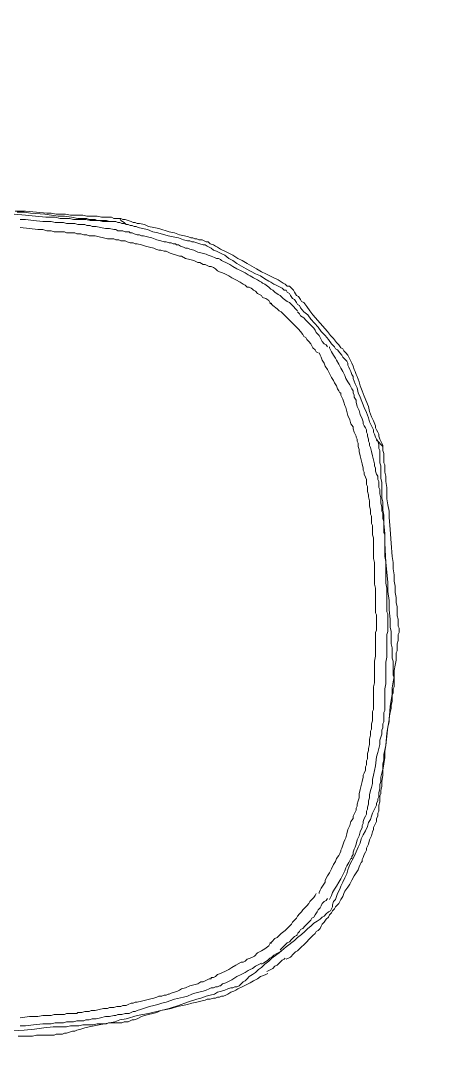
# Model space of a CAD drawing. Header units: millimetres. Extents: x 2497.4 to 2515.8, y 479.1 to 489.2.
# Drawn here: x 2504.838 to 2504.8921, y 482.2309 to 482.3651 of the extents above; entities that cross this region are included whole.
import ezdxf

# ---------------------------------------------------------------- set-up
doc = ezdxf.new("R2010")
doc.units = ezdxf.units.MM
doc.linetypes.add('CENTERX2', pattern=[4, 2.5, -0.5, 0.5, -0.5])

# ---------------------------------------------------------------- blocks, each defined once
blk = doc.blocks.new('G$C8D530D04')
blk.add_wipeout([(0.00027, 0), (0, -0.39552), (0.57974, -0.39578), (0.58, 0.03846), (-0.00013, 0.03845), (0, 0.00066)])
at = {"color": 1, "lineweight": 9}
for points in [[(0.30625, -0.2032), (0.30757, -0.2032), (0.30903, -0.20333), (0.31036, -0.20346), (0.31089, -0.20346), (0.31155, -0.2036), (0.31222, -0.2036), (0.31275, -0.2036), (0.31341, -0.20373), (0.31394, -0.20373), (0.31447, -0.20373), (0.315, -0.20373), (0.31553, -0.20386), (0.31606, -0.20386), (0.31646, -0.20386), (0.31686, -0.20386), (0.31739, -0.20399), (0.31765, -0.20399), (0.31805, -0.20399), (0.31832, -0.20399), (0.31871, -0.20399), (0.31898, -0.20413), (0.31938, -0.20413), (0.31964, -0.20413)], [(0.31951, -0.20466), (0.31925, -0.20452), (0.31898, -0.20452), (0.31871, -0.20452), (0.31845, -0.20452), (0.31818, -0.20452), (0.31792, -0.20452), (0.31752, -0.20452), (0.31712, -0.20439), (0.31673, -0.20439), (0.31633, -0.20439), (0.31593, -0.20439), (0.3154, -0.20426), (0.31487, -0.20426), (0.31434, -0.20426), (0.31381, -0.20426), (0.31328, -0.20413), (0.31261, -0.20413), (0.31208, -0.20413), (0.31142, -0.20399), (0.31089, -0.20399), (0.31023, -0.20399), (0.3089, -0.20386), (0.30757, -0.20373), (0.30612, -0.2036)], [(0.30651, -0.20333), (0.30744, -0.20333), (0.30824, -0.20346), (0.31009, -0.2036), (0.31182, -0.20386), (0.31261, -0.20386), (0.31354, -0.20399), (0.31434, -0.20413), (0.31513, -0.20413), (0.31553, -0.20413), (0.3158, -0.20426), (0.31619, -0.20426), (0.31659, -0.20426), (0.31686, -0.20439), (0.31712, -0.20439), (0.31752, -0.20439), (0.31779, -0.20439), (0.31805, -0.20439), (0.31845, -0.20452), (0.31871, -0.20452), (0.31898, -0.20452), (0.31925, -0.20452), (0.31951, -0.20466)], [(0.31487, -0.20492), (0.3146, -0.20492), (0.31434, -0.20492), (0.31394, -0.20479), (0.31368, -0.20479), (0.31328, -0.20479), (0.31288, -0.20479), (0.31248, -0.20466), (0.31195, -0.20466), (0.31142, -0.20466), (0.31089, -0.20452), (0.31036, -0.20452), (0.30983, -0.20452), (0.30864, -0.20439), (0.30757, -0.20426), (0.30691, -0.20426)], [(0.30691, -0.20532), (0.3081, -0.20545), (0.30917, -0.20559), (0.30983, -0.20559), (0.31036, -0.20572), (0.31089, -0.20572), (0.31129, -0.20585), (0.31182, -0.20585), (0.31222, -0.20585), (0.31261, -0.20585), (0.31288, -0.20598), (0.31314, -0.20598), (0.31341, -0.20598), (0.31368, -0.20598), (0.31394, -0.20598), (0.31421, -0.20612)], [(0.32097, -0.20585), (0.32071, -0.20585), (0.32044, -0.20585), (0.32017, -0.20572), (0.31978, -0.20572), (0.31951, -0.20572), (0.31925, -0.20559), (0.31898, -0.20559), (0.31845, -0.20545), (0.31792, -0.20545), (0.31726, -0.20532), (0.31673, -0.20519), (0.31646, -0.20519), (0.31619, -0.20519), (0.31593, -0.20506), (0.31553, -0.20506), (0.31527, -0.20492), (0.315, -0.20492), (0.31487, -0.20492)], [(0.3532, -0.23357), (0.3532, -0.23331), (0.35307, -0.23291), (0.35293, -0.23264), (0.3528, -0.23238), (0.35267, -0.23198), (0.35254, -0.23171), (0.35254, -0.23145), (0.35241, -0.23118), (0.35227, -0.23092), (0.35201, -0.23039), (0.35187, -0.22986), (0.35161, -0.2292), (0.35134, -0.22853), (0.35081, -0.2272), (0.35055, -0.22667), (0.35041, -0.22601), (0.35015, -0.22548), (0.34988, -0.22482), (0.34988, -0.22455), (0.34975, -0.22429), (0.34962, -0.22389), (0.34949, -0.22362), (0.34935, -0.22336), (0.34922, -0.22309), (0.34922, -0.22283), (0.34909, -0.22256), (0.34882, -0.2223), (0.34856, -0.22203), (0.34843, -0.22177), (0.34816, -0.2215), (0.34789, -0.2211), (0.34763, -0.22097), (0.3475, -0.22071), (0.3471, -0.22031), (0.3467, -0.21978), (0.3463, -0.21925), (0.34577, -0.21872), (0.34538, -0.21819), (0.34445, -0.21713), (0.34405, -0.21659), (0.34352, -0.2162), (0.34312, -0.21567), (0.34299, -0.2154), (0.34272, -0.21527), (0.34259, -0.215), (0.34232, -0.2146), (0.34206, -0.21447), (0.34179, -0.21407), (0.34166, -0.21381), (0.34139, -0.21368), (0.34126, -0.21341), (0.341, -0.21341), (0.34073, -0.21315), (0.34047, -0.21301), (0.3402, -0.21288), (0.33994, -0.21275), (0.33967, -0.21261), (0.33927, -0.21235), (0.33901, -0.21222), (0.33848, -0.21195), (0.33795, -0.21155), (0.33728, -0.21129), (0.33609, -0.21063), (0.3349, -0.20996), (0.33437, -0.20956), (0.33384, -0.2093), (0.33331, -0.2089), (0.33304, -0.20877), (0.33278, -0.20864), (0.33251, -0.2085), (0.33224, -0.20837), (0.33185, -0.20824), (0.33158, -0.20797), (0.33132, -0.20784), (0.33105, -0.20771), (0.33078, -0.20757), (0.33052, -0.20757), (0.33012, -0.20744), (0.32972, -0.20731), (0.32933, -0.20718), (0.32906, -0.20718), (0.32879, -0.20704), (0.32853, -0.20704), (0.328, -0.20691), (0.32734, -0.20665), (0.32667, -0.20651), (0.32601, -0.20638), (0.32468, -0.20598), (0.32402, -0.20585), (0.32336, -0.20559), (0.32269, -0.20545), (0.32216, -0.20532), (0.3219, -0.20519), (0.32163, -0.20519), (0.32137, -0.20506), (0.3211, -0.20506), (0.32084, -0.20492), (0.32057, -0.20492), (0.32031, -0.20479), (0.32004, -0.20479), (0.31978, -0.20466), (0.31951, -0.20466)], [(0.31964, -0.20413), (0.31991, -0.20413), (0.32017, -0.20426), (0.32044, -0.20426), (0.32084, -0.20439), (0.32124, -0.20452), (0.3215, -0.20466), (0.32177, -0.20466), (0.32203, -0.20479), (0.3223, -0.20479), (0.32296, -0.20492), (0.32349, -0.20519), (0.32415, -0.20532), (0.32482, -0.20545), (0.32614, -0.20585), (0.32681, -0.20598), (0.32747, -0.20625), (0.32813, -0.20638), (0.32866, -0.20651), (0.32893, -0.20665), (0.32919, -0.20665), (0.32946, -0.20678), (0.32972, -0.20678), (0.32999, -0.20691), (0.33039, -0.20691), (0.33065, -0.20704), (0.33092, -0.20718), (0.33118, -0.20718), (0.33145, -0.20744), (0.33185, -0.20757), (0.33211, -0.20771), (0.33238, -0.20784), (0.33278, -0.20811), (0.33304, -0.20824), (0.33331, -0.20837), (0.33357, -0.2085), (0.33384, -0.20864), (0.33437, -0.2089), (0.33503, -0.2093), (0.33556, -0.20956), (0.33622, -0.20996), (0.33742, -0.21063), (0.33808, -0.21102), (0.33861, -0.21129), (0.33914, -0.21155), (0.33941, -0.21169), (0.33967, -0.21182), (0.33994, -0.21195), (0.3402, -0.21208), (0.34047, -0.21222), (0.34086, -0.21248), (0.34113, -0.21261), (0.34139, -0.21288), (0.34166, -0.21288), (0.34193, -0.21315), (0.34219, -0.21341), (0.34232, -0.21368), (0.34259, -0.21407), (0.34285, -0.21421), (0.34312, -0.2146), (0.34325, -0.21487), (0.34352, -0.215), (0.34392, -0.21553), (0.34431, -0.21606), (0.34471, -0.21659), (0.34564, -0.21766), (0.34657, -0.21872), (0.34697, -0.21925), (0.34736, -0.21964), (0.34776, -0.22017), (0.34803, -0.22044), (0.34829, -0.22084), (0.34856, -0.22097), (0.34869, -0.22124), (0.34896, -0.2215), (0.34922, -0.22177), (0.34935, -0.22203), (0.34949, -0.2223), (0.34962, -0.22256), (0.34975, -0.22283), (0.34988, -0.22323), (0.35002, -0.22362), (0.35015, -0.22389), (0.35028, -0.22429), (0.35041, -0.22455), (0.35068, -0.22522), (0.35081, -0.22575), (0.35108, -0.22641), (0.35134, -0.22707), (0.35187, -0.2284), (0.35201, -0.22906), (0.35227, -0.22973), (0.35254, -0.23026), (0.3528, -0.23092), (0.3528, -0.23118), (0.35293, -0.23145), (0.35307, -0.23171), (0.3532, -0.23198), (0.3532, -0.23224), (0.35333, -0.23264), (0.35346, -0.23291), (0.3536, -0.23317), (0.35373, -0.23344), (0.35373, -0.23357)], [(0.32057, -0.20492), (0.32031, -0.20466), (0.31991, -0.20439), (0.31978, -0.20413), (0.31964, -0.20413)], [(0.31421, -0.20612), (0.31447, -0.20612), (0.31474, -0.20612), (0.31513, -0.20625), (0.31553, -0.20625), (0.3158, -0.20638), (0.31606, -0.20638), (0.31659, -0.20638), (0.31712, -0.20651), (0.31765, -0.20665), (0.31818, -0.20678), (0.31845, -0.20678), (0.31871, -0.20678), (0.31898, -0.20678), (0.31925, -0.20691), (0.31964, -0.20691), (0.31991, -0.20704), (0.32017, -0.20704)], [(0.32694, -0.20744), (0.32667, -0.20744), (0.32641, -0.20731), (0.32614, -0.20731), (0.32574, -0.20718), (0.32548, -0.20718), (0.32508, -0.20704), (0.32455, -0.20691), (0.32389, -0.20665), (0.32336, -0.20651), (0.32283, -0.20638), (0.32256, -0.20638), (0.3223, -0.20625), (0.32203, -0.20625), (0.32163, -0.20612), (0.32137, -0.20598), (0.3211, -0.20598), (0.32097, -0.20585)], [(0.32017, -0.20704), (0.32044, -0.20704), (0.32071, -0.20718), (0.3211, -0.20731), (0.3215, -0.20731), (0.32177, -0.20744), (0.32203, -0.20744), (0.32256, -0.20757), (0.32309, -0.20771), (0.32362, -0.20784), (0.32415, -0.20797), (0.32442, -0.20811), (0.32482, -0.20824), (0.32508, -0.20824), (0.32548, -0.20837), (0.32574, -0.20837), (0.32601, -0.2085)], [(0.33278, -0.20943), (0.33251, -0.2093), (0.33224, -0.2093), (0.33198, -0.20917), (0.33158, -0.20903), (0.33118, -0.2089), (0.33092, -0.20877), (0.33039, -0.20864), (0.32986, -0.2085), (0.32933, -0.20824), (0.32879, -0.20811), (0.32853, -0.20797), (0.32827, -0.20797), (0.328, -0.20784), (0.3276, -0.20771), (0.32734, -0.20757), (0.32707, -0.20757), (0.32694, -0.20744)], [(0.32601, -0.2085), (0.32628, -0.20864), (0.32667, -0.20877), (0.32707, -0.2089), (0.32747, -0.20903), (0.32773, -0.20903), (0.32827, -0.2093), (0.32879, -0.20943), (0.32933, -0.20956), (0.32986, -0.20983), (0.33012, -0.20983), (0.33052, -0.2101), (0.33078, -0.2101), (0.33105, -0.21023), (0.33132, -0.21036), (0.33158, -0.21036)], [(0.33158, -0.21036), (0.33185, -0.21049), (0.33211, -0.21063), (0.33238, -0.21089), (0.33264, -0.21102), (0.33304, -0.21116), (0.33331, -0.21129), (0.33384, -0.21155), (0.33423, -0.21182), (0.33476, -0.21208), (0.33529, -0.21235), (0.33569, -0.21261), (0.33596, -0.21275), (0.33622, -0.21301), (0.33649, -0.21301), (0.33675, -0.21315), (0.33689, -0.21328)], [(0.33808, -0.21235), (0.33781, -0.21222), (0.33755, -0.21208), (0.33728, -0.21195), (0.33702, -0.21182), (0.33662, -0.21155), (0.33636, -0.21142), (0.33596, -0.21116), (0.33543, -0.21089), (0.3349, -0.21063), (0.33437, -0.21036), (0.33397, -0.2101), (0.3337, -0.20996), (0.33344, -0.20983), (0.33317, -0.2097), (0.33291, -0.20956), (0.33278, -0.20943)], [(0.33941, -0.21514), (0.33914, -0.215), (0.33901, -0.21474), (0.33861, -0.21447), (0.33821, -0.21434), (0.33808, -0.21407), (0.33781, -0.21394), (0.33755, -0.21381), (0.33728, -0.21354), (0.33702, -0.21341), (0.33689, -0.21328)], [(0.34047, -0.21407), (0.3402, -0.21394), (0.3398, -0.21368), (0.33954, -0.21341), (0.33927, -0.21328), (0.33901, -0.21301), (0.33848, -0.21261), (0.33821, -0.21248), (0.33808, -0.21235)], [(0.34272, -0.21606), (0.34246, -0.2158), (0.34219, -0.21553), (0.34193, -0.21527), (0.34166, -0.215), (0.34139, -0.21487), (0.34086, -0.21447), (0.3406, -0.21421), (0.34047, -0.21407)], [(0.34139, -0.21699), (0.34113, -0.21673), (0.34086, -0.21646), (0.3406, -0.2162), (0.34033, -0.21606), (0.34007, -0.2158), (0.33954, -0.2154), (0.33927, -0.21514), (0.33914, -0.21514)], [(0.34538, -0.2215), (0.34511, -0.22137), (0.34498, -0.2211), (0.34471, -0.22084), (0.34458, -0.22057), (0.34445, -0.22031), (0.34418, -0.22004), (0.34392, -0.21978), (0.34378, -0.21951), (0.34352, -0.21938), (0.34339, -0.21911), (0.34312, -0.21872), (0.34285, -0.21845), (0.34259, -0.21819), (0.34232, -0.21792), (0.34193, -0.21752), (0.34166, -0.21726), (0.34139, -0.21699)], [(0.34657, -0.22071), (0.34643, -0.22044), (0.34617, -0.22031), (0.3459, -0.22004), (0.34577, -0.21978), (0.34564, -0.21951), (0.34551, -0.21925), (0.34511, -0.21885), (0.34498, -0.21858), (0.34484, -0.21832), (0.34458, -0.21805), (0.34431, -0.21779), (0.34405, -0.21752), (0.34378, -0.21726), (0.34352, -0.21699), (0.34312, -0.21673), (0.34299, -0.21646), (0.34272, -0.2162)], [(0.34975, -0.22614), (0.34962, -0.22588), (0.34949, -0.22561), (0.34922, -0.22522), (0.34896, -0.22482), (0.34882, -0.22442), (0.34856, -0.22389), (0.34829, -0.22349), (0.34803, -0.22296), (0.34776, -0.22243), (0.34763, -0.22217), (0.34736, -0.22177), (0.3471, -0.22137), (0.34697, -0.2211), (0.34683, -0.22084), (0.34683, -0.22071)], [(0.34551, -0.2215), (0.34564, -0.22177), (0.34577, -0.22203), (0.3459, -0.22243), (0.34617, -0.22283), (0.3463, -0.22323), (0.34657, -0.22362), (0.34683, -0.22416), (0.3471, -0.22468), (0.34736, -0.22508), (0.3475, -0.22535), (0.34776, -0.22575), (0.34789, -0.22614), (0.34803, -0.22641), (0.34816, -0.22667), (0.34829, -0.22667)], [(0.34829, -0.22667), (0.34829, -0.22694), (0.34843, -0.2272), (0.34856, -0.22747), (0.34869, -0.22787), (0.34882, -0.22827), (0.34896, -0.22853), (0.34909, -0.22906), (0.34922, -0.22959), (0.34949, -0.23012), (0.34962, -0.23065), (0.34988, -0.23105), (0.34988, -0.23132), (0.35002, -0.23171), (0.35015, -0.23198), (0.35028, -0.23224), (0.35028, -0.23238)], [(0.35161, -0.23171), (0.35161, -0.23145), (0.35148, -0.23118), (0.35134, -0.23092), (0.35121, -0.23065), (0.35121, -0.23039), (0.35108, -0.22999), (0.35081, -0.22946), (0.35068, -0.22893), (0.35041, -0.2284), (0.35028, -0.22787), (0.35028, -0.2276), (0.35002, -0.2272), (0.35002, -0.22694), (0.34988, -0.22667), (0.34988, -0.22641), (0.34975, -0.22614)], [(0.35307, -0.23768), (0.35307, -0.23742), (0.35293, -0.23715), (0.3528, -0.23676), (0.3528, -0.23636), (0.35267, -0.23609), (0.35267, -0.23583), (0.35254, -0.2353), (0.35241, -0.23477), (0.35227, -0.23423), (0.35214, -0.2337), (0.35201, -0.23344), (0.35201, -0.23317), (0.35187, -0.23291), (0.35187, -0.23264), (0.35174, -0.23224), (0.35174, -0.23198), (0.35161, -0.23171)], [(0.35028, -0.23238), (0.35041, -0.23264), (0.35041, -0.23291), (0.35055, -0.23317), (0.35055, -0.23357), (0.35068, -0.23397), (0.35068, -0.23423), (0.35081, -0.23477), (0.35095, -0.2353), (0.35108, -0.23583), (0.35121, -0.23636), (0.35121, -0.23662), (0.35134, -0.23689), (0.35134, -0.23715), (0.35148, -0.23755), (0.35161, -0.23782), (0.35161, -0.23808), (0.35161, -0.23821)], [(0.35373, -0.23357), (0.35346, -0.23331), (0.3532, -0.23304), (0.35293, -0.23278)], [(0.30505, -0.30904), (0.30744, -0.30891), (0.30877, -0.30878), (0.30996, -0.30864), (0.31115, -0.30851), (0.31222, -0.30851), (0.31288, -0.30851), (0.31341, -0.30838), (0.31394, -0.30838), (0.31447, -0.30838), (0.315, -0.30825), (0.3154, -0.30825), (0.31593, -0.30825), (0.31633, -0.30825), (0.31686, -0.30811), (0.31726, -0.30811), (0.31765, -0.30811), (0.31805, -0.30811), (0.31832, -0.30798), (0.31871, -0.30798), (0.31898, -0.30798), (0.31925, -0.30798), (0.31951, -0.30798), (0.31978, -0.30798), (0.32004, -0.30798), (0.32031, -0.30785), (0.32057, -0.30785), (0.32084, -0.30785), (0.3211, -0.30771), (0.32137, -0.30758), (0.32163, -0.30758), (0.32203, -0.30745), (0.32256, -0.30718), (0.32296, -0.30705), (0.32349, -0.30692), (0.32402, -0.30679), (0.32455, -0.30665), (0.32508, -0.30639), (0.32561, -0.30626), (0.32614, -0.30612), (0.32734, -0.30572), (0.32853, -0.30533), (0.32972, -0.30493), (0.33025, -0.3048), (0.33092, -0.30453), (0.33145, -0.3044), (0.33198, -0.30427), (0.33238, -0.304), (0.33291, -0.30387), (0.33331, -0.30374), (0.3337, -0.3036), (0.3341, -0.30347), (0.33437, -0.30347), (0.33463, -0.30334), (0.3349, -0.30334), (0.33516, -0.30321), (0.33543, -0.30294), (0.33569, -0.30267), (0.33596, -0.30254), (0.33622, -0.30228), (0.33649, -0.30201), (0.33689, -0.30175), (0.33728, -0.30148), (0.33768, -0.30108), (0.33808, -0.30082), (0.33848, -0.30042), (0.33901, -0.30002), (0.33941, -0.29962), (0.34033, -0.29896), (0.34126, -0.29817), (0.34232, -0.29737), (0.34272, -0.29697), (0.34325, -0.29657), (0.34365, -0.29618), (0.34405, -0.29578), (0.34445, -0.29551), (0.34484, -0.29511), (0.34524, -0.29485), (0.34564, -0.29458), (0.3459, -0.29432), (0.34617, -0.29419), (0.34643, -0.29392), (0.3467, -0.29365), (0.34697, -0.29352), (0.3471, -0.29326), (0.34723, -0.29299), (0.34723, -0.29273), (0.34736, -0.29233), (0.34763, -0.29206), (0.34776, -0.29167), (0.34789, -0.29127), (0.34816, -0.29074), (0.34829, -0.29034), (0.34856, -0.28981), (0.34882, -0.28928), (0.34909, -0.28875), (0.34922, -0.28822), (0.34949, -0.28755), (0.35002, -0.28649), (0.35055, -0.2853), (0.35081, -0.28477), (0.35095, -0.28424), (0.35121, -0.28371), (0.35148, -0.28318), (0.35174, -0.28265), (0.35187, -0.28212), (0.35214, -0.28172), (0.35227, -0.28132), (0.35241, -0.28092), (0.35254, -0.28066), (0.35267, -0.28039), (0.3528, -0.28013), (0.35293, -0.27986), (0.35293, -0.2796), (0.35307, -0.27933), (0.35307, -0.27907), (0.3532, -0.2788), (0.3532, -0.27854), (0.3532, -0.27827), (0.35333, -0.27774), (0.35333, -0.27721), (0.35346, -0.27681), (0.35346, -0.27628), (0.3536, -0.27575), (0.35373, -0.27522), (0.35373, -0.27456), (0.35386, -0.27403), (0.35386, -0.27336), (0.35413, -0.27217), (0.35426, -0.27097), (0.35439, -0.26978), (0.35453, -0.26912), (0.35453, -0.26859), (0.35466, -0.26792), (0.35479, -0.26739), (0.35479, -0.267), (0.35492, -0.26647), (0.35492, -0.26607), (0.35492, -0.26567), (0.35506, -0.2654), (0.35506, -0.26514), (0.35506, -0.26487), (0.35519, -0.26461), (0.35519, -0.26434), (0.35519, -0.26408), (0.35519, -0.26381), (0.35519, -0.26341), (0.35506, -0.26315), (0.35506, -0.26288), (0.35506, -0.26262), (0.35506, -0.26235), (0.35506, -0.26196), (0.35506, -0.26156), (0.35506, -0.26129), (0.35492, -0.26089), (0.35492, -0.26036), (0.35492, -0.25997), (0.35492, -0.25957), (0.35479, -0.25904), (0.35479, -0.25851), (0.35479, -0.25798), (0.35479, -0.25745), (0.35466, -0.25691), (0.35466, -0.25639), (0.35466, -0.25586), (0.35453, -0.25466), (0.35453, -0.25347), (0.35439, -0.25228), (0.35439, -0.25108), (0.35413, -0.24856), (0.354, -0.24604), (0.354, -0.24485), (0.35386, -0.24352), (0.35386, -0.24246), (0.35373, -0.2418), (0.35373, -0.24126), (0.35373, -0.24073), (0.3536, -0.2402), (0.3536, -0.23967), (0.3536, -0.23914), (0.3536, -0.23861), (0.3536, -0.23821), (0.35346, -0.23768), (0.35346, -0.23728), (0.35346, -0.23689), (0.35346, -0.23649), (0.35346, -0.23609), (0.35333, -0.23569), (0.35333, -0.23543), (0.35333, -0.23503), (0.35333, -0.23477), (0.35333, -0.2345), (0.35333, -0.2341), (0.3532, -0.23384), (0.3532, -0.23357)], [(0.35373, -0.23357), (0.35373, -0.23384), (0.35373, -0.2341), (0.35386, -0.2345), (0.35386, -0.23477), (0.35386, -0.23503), (0.35386, -0.2353), (0.35386, -0.23569), (0.354, -0.23596), (0.354, -0.23623), (0.354, -0.23662), (0.354, -0.23689), (0.35413, -0.23742), (0.35413, -0.23808), (0.35426, -0.23888), (0.35426, -0.23954), (0.35426, -0.24034), (0.35439, -0.24113), (0.35453, -0.24193), (0.35453, -0.24272), (0.35466, -0.24431), (0.35479, -0.24604), (0.35492, -0.24776), (0.35506, -0.24856), (0.35506, -0.24936), (0.35519, -0.25015), (0.35519, -0.25095), (0.35532, -0.25161), (0.35532, -0.25241), (0.35546, -0.25307), (0.35546, -0.25373), (0.35559, -0.25426), (0.35559, -0.25466), (0.35559, -0.25493), (0.35559, -0.25519), (0.35559, -0.25546), (0.35572, -0.25586), (0.35572, -0.25612), (0.35572, -0.25652), (0.35572, -0.25678), (0.35585, -0.25705), (0.35585, -0.25731), (0.35585, -0.25758), (0.35572, -0.25784), (0.35572, -0.25811), (0.35572, -0.25837), (0.35572, -0.25864), (0.35559, -0.25904), (0.35559, -0.2593), (0.35559, -0.2597), (0.35559, -0.25997), (0.35546, -0.26023), (0.35546, -0.26063), (0.35546, -0.26116), (0.35532, -0.26182), (0.35519, -0.26249), (0.35519, -0.26328), (0.35506, -0.26395), (0.35492, -0.26474), (0.35492, -0.26554), (0.35479, -0.26633), (0.35466, -0.26713), (0.35453, -0.26885), (0.35426, -0.27058), (0.35413, -0.27217), (0.354, -0.27296), (0.354, -0.27376), (0.35386, -0.27456), (0.35373, -0.27535), (0.35373, -0.27602), (0.3536, -0.27681), (0.3536, -0.27747), (0.35346, -0.278), (0.35346, -0.2784), (0.35333, -0.27867), (0.35333, -0.27893), (0.35333, -0.2792), (0.35333, -0.27946), (0.3532, -0.27986), (0.3532, -0.28013), (0.3532, -0.28039), (0.3532, -0.28066), (0.35307, -0.28092), (0.35307, -0.28119), (0.35307, -0.28132)], [(0.35161, -0.23821), (0.35161, -0.23848), (0.35174, -0.23874), (0.35174, -0.23901), (0.35174, -0.23941), (0.35187, -0.23981), (0.35187, -0.24007), (0.35201, -0.2406), (0.35201, -0.24126), (0.35214, -0.2418), (0.35214, -0.24233), (0.35227, -0.24259), (0.35227, -0.24286), (0.35227, -0.24325), (0.35227, -0.24352), (0.35241, -0.24379), (0.35241, -0.24405), (0.35241, -0.24418)], [(0.35386, -0.24392), (0.35386, -0.24365), (0.35386, -0.24325), (0.35373, -0.24286), (0.35373, -0.24246), (0.35373, -0.24219), (0.3536, -0.24193), (0.3536, -0.2414), (0.35346, -0.24087), (0.35346, -0.2402), (0.35333, -0.23967), (0.35333, -0.23941), (0.35333, -0.23914), (0.3532, -0.23888), (0.3532, -0.23848), (0.3532, -0.23808), (0.35307, -0.23782), (0.35307, -0.23768)], [(0.35241, -0.24418), (0.35241, -0.24445), (0.35241, -0.24471), (0.35241, -0.24498), (0.35254, -0.24538), (0.35254, -0.24564), (0.35254, -0.24604), (0.35254, -0.24657), (0.35254, -0.24697), (0.35254, -0.2475), (0.35254, -0.24803), (0.35267, -0.24856), (0.35267, -0.24909), (0.35267, -0.25028), (0.35267, -0.25134), (0.3528, -0.25188), (0.3528, -0.25254), (0.3528, -0.25294), (0.3528, -0.25347), (0.3528, -0.254), (0.3528, -0.2544), (0.3528, -0.25479), (0.3528, -0.25506), (0.35293, -0.25532), (0.35293, -0.25572), (0.35293, -0.25599), (0.35293, -0.25625)], [(0.35439, -0.25625), (0.35439, -0.25599), (0.35439, -0.25572), (0.35439, -0.25546), (0.35439, -0.25519), (0.35426, -0.25493), (0.35426, -0.2544), (0.35426, -0.25386), (0.35426, -0.25347), (0.35426, -0.25294), (0.35426, -0.25241), (0.35426, -0.25188), (0.35413, -0.25121), (0.35413, -0.25015), (0.35413, -0.24896), (0.35413, -0.24843), (0.354, -0.24776), (0.354, -0.24723), (0.354, -0.2467), (0.354, -0.2463), (0.354, -0.24577), (0.354, -0.24538), (0.354, -0.24498), (0.35386, -0.24471), (0.35386, -0.24445), (0.35386, -0.24418), (0.35386, -0.24392)], [(0.35293, -0.25625), (0.35293, -0.25652), (0.35293, -0.25678), (0.35293, -0.25705), (0.35293, -0.25731), (0.3528, -0.25758), (0.3528, -0.25784), (0.3528, -0.25824), (0.3528, -0.25864), (0.3528, -0.25917), (0.3528, -0.25957), (0.3528, -0.2601), (0.3528, -0.26063), (0.35267, -0.26129), (0.35267, -0.26235), (0.35267, -0.26355), (0.35267, -0.26408), (0.35254, -0.26461), (0.35254, -0.26514), (0.35254, -0.26567), (0.35254, -0.26607), (0.35254, -0.2666), (0.35254, -0.267), (0.35254, -0.26726), (0.35254, -0.26753), (0.35241, -0.26779), (0.35241, -0.26806), (0.35241, -0.26832), (0.35241, -0.26846)], [(0.35386, -0.26872), (0.35386, -0.26846), (0.35386, -0.26819), (0.35386, -0.26792), (0.354, -0.26766), (0.354, -0.26739), (0.354, -0.26686), (0.354, -0.26633), (0.354, -0.26593), (0.354, -0.2654), (0.354, -0.26487), (0.35413, -0.26421), (0.35413, -0.26368), (0.35413, -0.26249), (0.35413, -0.26143), (0.35426, -0.26076), (0.35426, -0.26023), (0.35426, -0.2597), (0.35426, -0.25917), (0.35426, -0.25877), (0.35426, -0.25824), (0.35426, -0.25784), (0.35439, -0.25745), (0.35439, -0.25718), (0.35439, -0.25678), (0.35439, -0.25652), (0.35439, -0.25625)], [(0.35241, -0.26846), (0.35241, -0.26872), (0.35241, -0.26899), (0.35227, -0.26938), (0.35227, -0.26965), (0.35227, -0.27005), (0.35214, -0.27031), (0.35214, -0.27084), (0.35201, -0.27137), (0.35201, -0.27204), (0.35187, -0.27257), (0.35187, -0.27283), (0.35174, -0.27323), (0.35174, -0.2735), (0.35174, -0.27389), (0.35161, -0.27416), (0.35161, -0.27442)], [(0.35161, -0.28092), (0.35161, -0.28066), (0.35174, -0.28039), (0.35174, -0.28013), (0.35187, -0.27973), (0.35187, -0.27933), (0.35201, -0.27893), (0.35201, -0.27854), (0.35214, -0.278), (0.35227, -0.27761), (0.35241, -0.27708), (0.35241, -0.27655), (0.35254, -0.27602), (0.3528, -0.27482), (0.35293, -0.27363), (0.35307, -0.2731), (0.3532, -0.27257), (0.35333, -0.27204), (0.35333, -0.27151), (0.35346, -0.27111), (0.3536, -0.27071), (0.3536, -0.27018), (0.35373, -0.26991), (0.35373, -0.26965), (0.35373, -0.26938), (0.35386, -0.26912), (0.35386, -0.26885), (0.35386, -0.26872)], [(0.35161, -0.27442), (0.35161, -0.27469), (0.35148, -0.27495), (0.35148, -0.27535), (0.35134, -0.27575), (0.35121, -0.27602), (0.35121, -0.27628), (0.35108, -0.27681), (0.35095, -0.27734), (0.35081, -0.27787), (0.35068, -0.2784), (0.35068, -0.27867), (0.35068, -0.27893), (0.35055, -0.27933), (0.35041, -0.27973), (0.35041, -0.27999), (0.35028, -0.28026)], [(0.35028, -0.28026), (0.35028, -0.28052), (0.35015, -0.28079), (0.35002, -0.28106), (0.34988, -0.28132), (0.34988, -0.28159), (0.34962, -0.28198), (0.34949, -0.28251), (0.34922, -0.28304), (0.34909, -0.28358), (0.34896, -0.28411), (0.34882, -0.28437), (0.34869, -0.28464), (0.34856, -0.28503), (0.34843, -0.28543), (0.34829, -0.2857), (0.34829, -0.28583)], [(0.34975, -0.28676), (0.34975, -0.28649), (0.34988, -0.28623), (0.34988, -0.28596), (0.35002, -0.28557), (0.35015, -0.2853), (0.35028, -0.2849), (0.35041, -0.28437), (0.35068, -0.28384), (0.35081, -0.28331), (0.35108, -0.28278), (0.35108, -0.28251), (0.35121, -0.28225), (0.35121, -0.28198), (0.35134, -0.28159), (0.35148, -0.28132), (0.35161, -0.28106), (0.35161, -0.28092)], [(0.35307, -0.28132), (0.35293, -0.28159), (0.35293, -0.28198), (0.3528, -0.28225), (0.35267, -0.28251), (0.35254, -0.28278), (0.35254, -0.28304), (0.35241, -0.28331), (0.35227, -0.28384), (0.35201, -0.28437), (0.35187, -0.2849), (0.35161, -0.28543), (0.35161, -0.2857), (0.35148, -0.28596), (0.35134, -0.28623), (0.35121, -0.28663), (0.35108, -0.28689), (0.35108, -0.28716), (0.35095, -0.28729)], [(0.34829, -0.28583), (0.34816, -0.2861), (0.34803, -0.28636), (0.34776, -0.28676), (0.34763, -0.28716), (0.34736, -0.28755), (0.3471, -0.28808), (0.34683, -0.28861), (0.34657, -0.28901), (0.3463, -0.28954), (0.3463, -0.28981), (0.34604, -0.29021), (0.34577, -0.29061), (0.34564, -0.29087), (0.34551, -0.29114), (0.34551, -0.29127)], [(0.34683, -0.29206), (0.34697, -0.2918), (0.3471, -0.29153), (0.34723, -0.29114), (0.3475, -0.29074), (0.34776, -0.29034), (0.34803, -0.28981), (0.34829, -0.28941), (0.34856, -0.28888), (0.34882, -0.28835), (0.34896, -0.28795), (0.34909, -0.28769), (0.34935, -0.28729), (0.34949, -0.28702), (0.34962, -0.28676), (0.34975, -0.28676)], [(0.35095, -0.28729), (0.35081, -0.28755), (0.35068, -0.28782), (0.35055, -0.28822), (0.35028, -0.28861), (0.35002, -0.28901), (0.34975, -0.28954), (0.34949, -0.29007), (0.34922, -0.29047), (0.34882, -0.291), (0.34869, -0.29127), (0.34856, -0.29167), (0.34829, -0.29206), (0.34816, -0.29233), (0.34803, -0.29259), (0.34789, -0.29273)], [(0.34139, -0.29578), (0.34166, -0.29551), (0.34193, -0.29525), (0.34206, -0.29498), (0.34232, -0.29472), (0.34259, -0.29445), (0.34272, -0.29419), (0.34299, -0.29392), (0.34325, -0.29365), (0.34339, -0.29339), (0.34365, -0.29312), (0.34392, -0.29286), (0.34418, -0.29259), (0.34431, -0.29233), (0.34458, -0.29206), (0.34484, -0.2918), (0.34498, -0.29153), (0.34511, -0.29127)], [(0.34272, -0.29644), (0.34299, -0.29618), (0.34312, -0.29591), (0.34339, -0.29578), (0.34365, -0.29551), (0.34392, -0.29525), (0.34418, -0.29498), (0.34445, -0.29472), (0.34458, -0.29445), (0.34484, -0.29432), (0.34498, -0.29405), (0.34524, -0.29365), (0.34538, -0.29339), (0.34564, -0.29312), (0.34577, -0.29286), (0.3459, -0.29259), (0.34617, -0.29233), (0.34643, -0.2922), (0.34657, -0.29193)], [(0.34392, -0.2975), (0.34418, -0.29724), (0.34445, -0.29697), (0.34471, -0.29671), (0.34498, -0.29644), (0.34511, -0.29618), (0.34538, -0.29604), (0.34564, -0.29578), (0.34577, -0.29551), (0.3459, -0.29525), (0.34617, -0.29498), (0.34643, -0.29458), (0.3467, -0.29432), (0.34683, -0.29405), (0.3471, -0.29379), (0.34723, -0.29352), (0.3475, -0.29326), (0.34763, -0.29299), (0.34789, -0.29273)], [(0.33914, -0.29764), (0.33941, -0.2975), (0.3398, -0.2971), (0.34007, -0.29697), (0.34033, -0.29671), (0.3406, -0.29644), (0.34113, -0.29604), (0.34139, -0.29578)], [(0.33689, -0.29949), (0.33715, -0.29936), (0.33755, -0.29896), (0.33781, -0.29883), (0.33808, -0.2987), (0.33848, -0.29843), (0.33901, -0.29803), (0.33914, -0.29777), (0.33941, -0.29764)], [(0.34047, -0.29856), (0.34073, -0.2983), (0.34113, -0.2979), (0.34139, -0.29764), (0.34166, -0.2975), (0.34193, -0.29724), (0.34232, -0.29684), (0.34259, -0.29671), (0.34272, -0.29657)], [(0.34126, -0.29976), (0.34153, -0.29962), (0.34179, -0.29949), (0.34219, -0.29909), (0.34246, -0.29883), (0.34272, -0.2987), (0.34299, -0.29843), (0.34325, -0.29817), (0.34352, -0.2979), (0.34378, -0.29764), (0.34392, -0.2975)], [(0.33808, -0.30042), (0.33834, -0.30029), (0.33887, -0.29989), (0.33914, -0.29962), (0.33941, -0.29949), (0.33967, -0.29923), (0.33994, -0.29909), (0.3402, -0.29896), (0.34047, -0.29883), (0.3406, -0.2987)], [(0.33689, -0.29949), (0.33662, -0.29962), (0.33622, -0.29976), (0.33596, -0.30002), (0.33569, -0.30015), (0.33543, -0.30015), (0.33476, -0.30055), (0.33423, -0.30082), (0.33384, -0.30108), (0.33331, -0.30135), (0.33304, -0.30148), (0.33278, -0.30161), (0.33238, -0.30175), (0.33211, -0.30201), (0.33185, -0.30214), (0.33158, -0.30214), (0.33158, -0.30228)], [(0.33278, -0.30321), (0.33304, -0.30294), (0.33344, -0.30281), (0.3337, -0.30267), (0.33397, -0.30254), (0.33423, -0.30241), (0.3349, -0.30201), (0.33543, -0.30175), (0.33596, -0.30148), (0.33636, -0.30122), (0.33662, -0.30108), (0.33689, -0.30095), (0.33728, -0.30068), (0.33755, -0.30055), (0.33781, -0.30042), (0.33808, -0.30029)], [(0.33874, -0.30135), (0.33901, -0.30122), (0.33954, -0.30095), (0.3398, -0.30068), (0.34007, -0.30055), (0.34033, -0.30029), (0.34073, -0.29989), (0.341, -0.29976), (0.34113, -0.29962)], [(0.33887, -0.30161), (0.33861, -0.30175), (0.33834, -0.30188), (0.33795, -0.30201), (0.33755, -0.30228), (0.33728, -0.30241), (0.33702, -0.30254), (0.33662, -0.30281), (0.33609, -0.30307), (0.33556, -0.30334), (0.33503, -0.3036), (0.33476, -0.30374), (0.3345, -0.30387), (0.3341, -0.304), (0.3337, -0.30427), (0.33344, -0.3044), (0.33317, -0.30453)], [(0.32097, -0.30679), (0.32124, -0.30665), (0.3215, -0.30652), (0.32177, -0.30652), (0.32203, -0.30639), (0.32243, -0.30626), (0.32283, -0.30612), (0.32322, -0.30599), (0.32362, -0.30586), (0.32415, -0.30572), (0.32468, -0.30559), (0.32521, -0.30546), (0.32574, -0.30533), (0.32681, -0.30493), (0.328, -0.30466), (0.32853, -0.30453), (0.32906, -0.30427), (0.32946, -0.30413), (0.32999, -0.304), (0.33052, -0.30387), (0.33092, -0.30374), (0.33132, -0.3036), (0.33158, -0.30347), (0.33185, -0.30347), (0.33211, -0.30334), (0.33238, -0.30334), (0.33264, -0.30321), (0.33278, -0.30321)], [(0.33158, -0.30228), (0.33132, -0.30228), (0.33105, -0.30241), (0.33078, -0.30254), (0.33052, -0.30267), (0.33025, -0.30267), (0.32986, -0.30294), (0.32933, -0.30307), (0.32879, -0.30321), (0.32827, -0.30347), (0.32773, -0.3036), (0.32747, -0.30374), (0.3272, -0.30387), (0.32681, -0.304), (0.32641, -0.30413), (0.32614, -0.30427), (0.32601, -0.30427)], [(0.33317, -0.30453), (0.33291, -0.30453), (0.33264, -0.30466), (0.33238, -0.30466), (0.33211, -0.3048), (0.33185, -0.3048), (0.33145, -0.30493), (0.33105, -0.30493), (0.33078, -0.30506), (0.33025, -0.3052), (0.32972, -0.30533), (0.32906, -0.30546), (0.32853, -0.30559), (0.32787, -0.30572), (0.3272, -0.30586), (0.32641, -0.30612), (0.32574, -0.30626), (0.32508, -0.30639), (0.32349, -0.30679), (0.32203, -0.30705), (0.32057, -0.30745), (0.31978, -0.30758), (0.31911, -0.30785), (0.31845, -0.30798), (0.31779, -0.30811), (0.31712, -0.30825), (0.31646, -0.30838), (0.3158, -0.30851), (0.31527, -0.30864), (0.31474, -0.30878), (0.31421, -0.30891), (0.31394, -0.30904), (0.31368, -0.30904), (0.31328, -0.30917), (0.31288, -0.30931), (0.31261, -0.30931), (0.31235, -0.30944), (0.31208, -0.30944), (0.31182, -0.30944), (0.31155, -0.30944), (0.31129, -0.30957), (0.31102, -0.30957), (0.31062, -0.30957), (0.31023, -0.30957), (0.30983, -0.30957), (0.30956, -0.30957), (0.30903, -0.30957), (0.3085, -0.3097), (0.30784, -0.3097), (0.30731, -0.3097), (0.30665, -0.3097)], [(0.32601, -0.30427), (0.32574, -0.3044), (0.32548, -0.3044), (0.32521, -0.30453), (0.32482, -0.30453), (0.32455, -0.30466), (0.32415, -0.3048), (0.32362, -0.30493), (0.32309, -0.30506), (0.32256, -0.3052), (0.32203, -0.30533), (0.32177, -0.30533), (0.3215, -0.30546), (0.32124, -0.30546), (0.32084, -0.30559), (0.32057, -0.30572), (0.32031, -0.30572), (0.32017, -0.30572)], [(0.32017, -0.30572), (0.31991, -0.30586), (0.31964, -0.30586), (0.31938, -0.30586), (0.31898, -0.30599), (0.31871, -0.30599), (0.31845, -0.30599), (0.31818, -0.30612), (0.31765, -0.30612), (0.31712, -0.30626), (0.31659, -0.30639), (0.31606, -0.30639), (0.3158, -0.30652), (0.31553, -0.30652), (0.31527, -0.30652), (0.31487, -0.30665), (0.3146, -0.30665), (0.31434, -0.30665), (0.31421, -0.30679)], [(0.31421, -0.30679), (0.31394, -0.30679), (0.31368, -0.30679), (0.31341, -0.30679), (0.31314, -0.30679), (0.31288, -0.30679), (0.31261, -0.30692), (0.31222, -0.30692), (0.31182, -0.30692), (0.31129, -0.30692), (0.31089, -0.30705), (0.31036, -0.30705), (0.30983, -0.30705), (0.30917, -0.30718), (0.3081, -0.30718), (0.30691, -0.30732)], [(0.31487, -0.30771), (0.31513, -0.30771), (0.3154, -0.30758), (0.3158, -0.30758), (0.31619, -0.30745), (0.31646, -0.30745), (0.31673, -0.30745), (0.31726, -0.30732), (0.31792, -0.30718), (0.31845, -0.30718), (0.31898, -0.30705), (0.31925, -0.30705), (0.31951, -0.30692), (0.31978, -0.30692), (0.32004, -0.30692), (0.32044, -0.30679), (0.32071, -0.30679), (0.32097, -0.30679)], [(0.30691, -0.30838), (0.30757, -0.30838), (0.30864, -0.30825), (0.30983, -0.30811), (0.31036, -0.30811), (0.31089, -0.30811), (0.31142, -0.30798), (0.31195, -0.30798), (0.31248, -0.30798), (0.31288, -0.30785), (0.31328, -0.30785), (0.31354, -0.30785), (0.31381, -0.30785), (0.31421, -0.30771), (0.31447, -0.30771), (0.31474, -0.30771), (0.31487, -0.30771)]]:
    blk.add_lwpolyline(points, dxfattribs=at)

msp = doc.modelspace()

# ---------------------------------------------------------------- linework, layer by layer
at = {"color": 8, "linetype": 'CENTERX2', "ltscale": 0.05, "transparency": 33554636}
msp.add_lwpolyline([(2501.6585, 482.28557), (2506.6977, 482.28557)], dxfattribs=at)

# ---------------------------------------------------------------- next in the draw order: wipeouts: each hides what was drawn before it
at = {"color": 3}
msp.add_wipeout([(2504.08351, 482.33557), (2504.08351, 482.28557), (2505.55851, 482.28557), (2505.55851, 482.33557)], dxfattribs=at)

# ---------------------------------------------------------------- next in the draw order: block references
msp.add_blockref('G$C8D530D04', (2504.53106, 482.54371))

doc.saveas('drawing.dxf')
